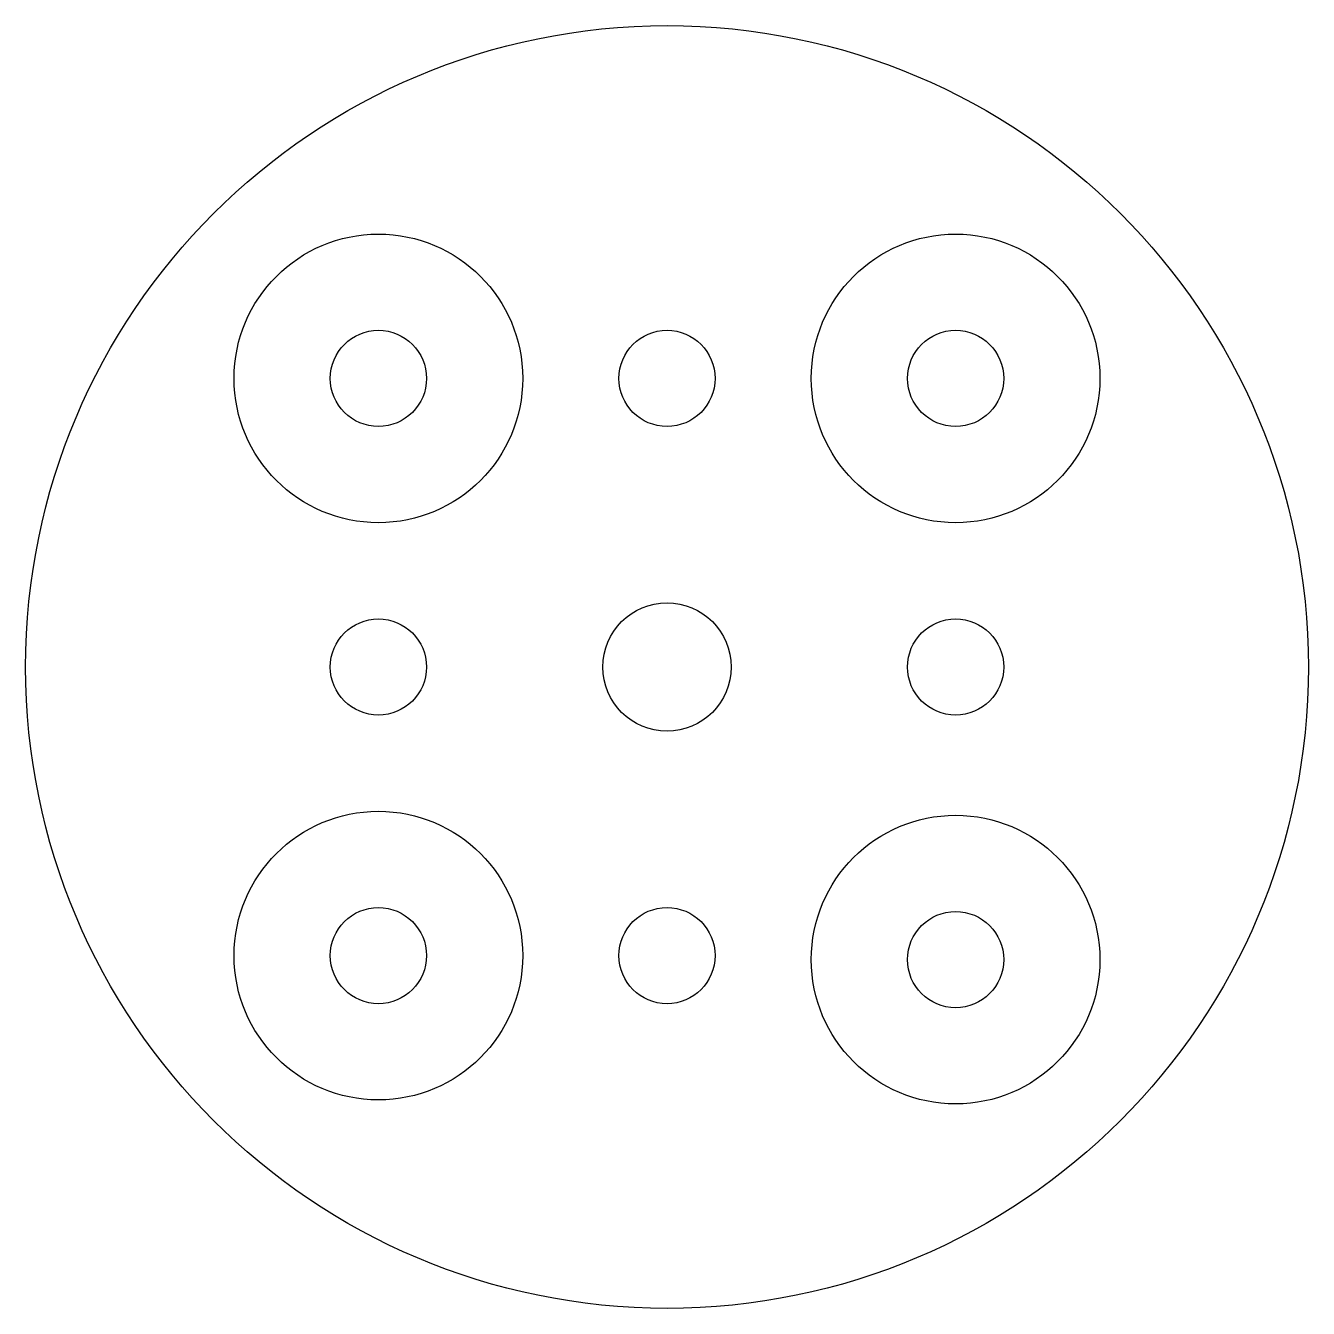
# Model space of a CAD drawing. Header units: millimetres. Extents: x 195.7 to 235.7, y 222 to 262.
import ezdxf

# ---------------------------------------------------------------- set-up
doc = ezdxf.new("R2010")
doc.units = ezdxf.units.MM
doc.layers.add('Default', color=7, linetype='Continuous')

msp = doc.modelspace()

# ---------------------------------------------------------------- linework, layer by layer
at = {"layer": 'Default', "color": 7, "linetype": 'Continuous'}
for centre, radius in [((215.748, 241.952), 20), ((206.748, 250.952), 4.5), ((224.748, 250.952), 4.5), ((206.748, 250.952), 1.5), ((215.748, 250.952), 1.5), ((224.748, 250.952), 1.5), ((215.748, 241.952), 2), ((206.748, 241.952), 1.5), ((224.748, 241.952), 1.5), ((206.748, 232.952), 4.5), ((224.748, 232.827), 4.5), ((206.748, 232.952), 1.5), ((215.748, 232.952), 1.5), ((224.748, 232.827), 1.5)]:
    msp.add_circle(centre, radius, dxfattribs=at)

doc.saveas('drawing.dxf')
